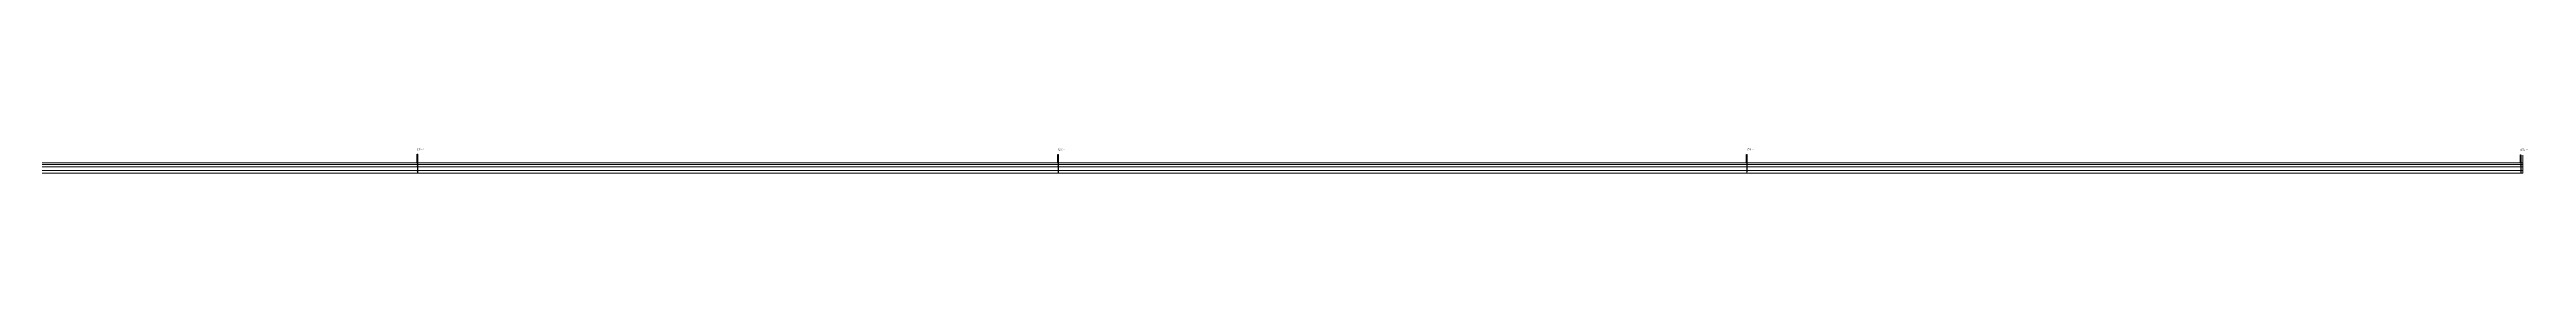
# Model space of a CAD drawing. Header units: metres. Extents: x -765 to 10195, y -99 to 211.
# Drawn here: x 4715 to 10195, y -34 to 23 of the extents above; entities that cross this region are included whole.
import ezdxf

# ---------------------------------------------------------------- set-up
doc = ezdxf.new("R2010")
doc.units = ezdxf.units.M
doc.header["$MEASUREMENT"] = 0
doc.linetypes.add('CENTER', pattern=[2, 1.25, -0.25, 0.25, -0.25])
doc.layers.add('PDF_Text', color=7, linetype='Continuous')
doc.layers.add('SM_PP_GRIDTEXT', color=7, linetype='Continuous', lineweight=5)
doc.styles.add('ALL', font='swissc.ttf')

msp = doc.modelspace()

# ---------------------------------------------------------------- linework, layer by layer
at = {"layer": 'lines', "color": 8, "linetype": 'CENTER'}
for p, q in [((5529.3, 8.2), (5529.3, -33.6)), ((6946.8, 7.7), (6946.8, -33.6)), ((8470.6, 7.5), (8470.6, -33.6)), ((10182.7, 7.2), (10182.7, -33.6))]:
    msp.add_line(p, q, dxfattribs=at)
at = {"layer": 'Profile Manhole'}
for p, q in [((5528.7, -9.2), (5528.7, 8.2)), ((5528.7, 8.2), (5529.9, 8.2)), ((5529.9, -9.2), (5529.9, 8.2)), ((6946.2, -9.4), (6946.2, 7.7)), ((6946.2, 7.7), (6947.4, 7.7)), ((6947.4, -9.4), (6947.4, 7.7)), ((8470, -9.5), (8470, 7.5)), ((8470, 7.5), (8471.2, 7.5)), ((8471.2, -9.5), (8471.2, 7.5)), ((10182.1, -9.7), (10182.1, 7.2)), ((10182.1, 7.2), (10183.3, 7.2)), ((10183.3, -9.7), (10183.3, 7.2)), ((5528.7, -9.2), (5529.9, -9.2)), ((6946.2, -9.4), (6947.4, -9.4)), ((8470, -9.5), (8471.2, -9.5)), ((10182.1, -9.7), (10183.3, -9.7))]:
    msp.add_line(p, q, dxfattribs=at)
at = {"layer": 'SM_PP_GRIDTEXT'}
for p, q in [((10187.7, -33.6), (10187.7, 6)), ((-6.6, -10.8), (10187.7, -10.8)), ((-6.6, -14.5), (10187.7, -14.5)), ((-6.6, -19.9), (10187.7, -19.9)), ((-6.6, -27.8), (10187.7, -27.8)), ((-6.6, -33.6), (10187.7, -33.6))]:
    msp.add_line(p, q, dxfattribs=at)

# ---------------------------------------------------------------- texts
at = {"layer": 'ANNOTATION', "color": 7, "char_height": 1.26, "attachment_point": 1, "style": 'ALL'}
for s, insert in [('A13-03A-04\\PGL:4.1m/IL:-4.62m\\PDepth:8.72 m', (5529.3, 22.6)), ('A13-03A-03\\PGL:3.87m/IL:-4.71m\\PDepth:8.58 m', (6946.8, 22.4)), ('A13-03A-02\\PGL:3.74m/IL:-4.77m\\PDepth:8.51 m', (8470.6, 22.2)), ('A13-03A-01\\PGL:3.59m/IL:-4.86m\\PDepth:8.45 m', (10182.7, 22.1))]:
    msp.add_mtext(s, dxfattribs=dict(at, insert=insert))
at = {"layer": 'PDF_text', "color": 7, "style": 'ALL'}
for s, p in [('4.1', (5528.7, -14.1)), ('-4.62', (5528.7, -19)), ('1264.7', (5528.7, -32.5)), ('3.87', (6946.2, -14.1)), ('-4.71', (6946.2, -19)), ('1417.5', (6946.2, -32.5)), ('3.74', (8470, -14.1)), ('-4.77', (8470, -19)), ('1523.8', (8470, -32.5)), ('3.59', (10182.1, -14.1)), ('-4.86', (10182.1, -19)), ('1712.1', (10182.1, -32.5))]:
    msp.add_text(s, height=1.26, rotation=90, dxfattribs=at).set_placement(p)

doc.saveas('drawing.dxf')
